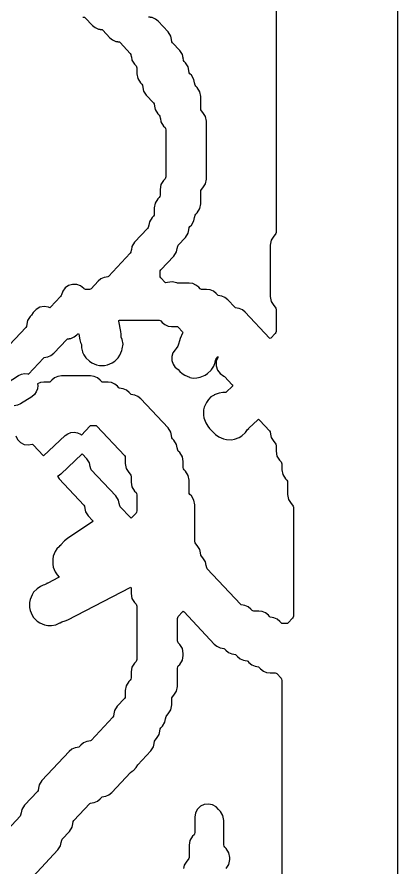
# Model space of a CAD drawing. Header units: millimetres. Extents: x 10 to 410, y 18 to 283.
# Drawn here: x 127.69 to 142.27, y 52.5 to 85.07 of the extents above; entities that cross this region are included whole.
import ezdxf

# ---------------------------------------------------------------- set-up
doc = ezdxf.new("R2010")
doc.units = ezdxf.units.MM
doc.layers.add('CUT', color=1, linetype='Continuous')

msp = doc.modelspace()

# ---------------------------------------------------------------- linework, layer by layer
at = {"layer": 'CUT'}
msp.add_lwpolyline([(100.134, 24), (121.134, 24), (121.134, 21), (129.134, 21), (129.134, 24), (142.2679, 24), (142.2679, 144), (129.134, 144), (129.134, 147), (121.134, 147), (121.134, 144), (100.134, 144), (100.134, 147), (92.134, 147), (92.134, 144), (79, 144), (79, 24), (92.134, 24), (92.134, 21), (100.134, 21)], close=True, dxfattribs=at)
for points in [[(137.6021, 85.7287), (137.6021, 76.8252), (137.5937, 76.7813), (137.5698, 76.7436), (137.5153, 76.6855), (137.4151, 76.5274), (137.3801, 76.3435), (137.3801, 74.3711), (137.4151, 74.1872), (137.5153, 74.0291), (137.5698, 73.971), (137.5937, 73.9333), (137.6021, 73.8894), (137.6021, 73.0366), (137.5937, 72.9927), (137.5698, 72.955), (137.4081, 72.7825), (137.3801, 72.761), (137.3521, 72.7825), (136.4185, 73.7785), (136.3129, 73.8641), (136.1883, 73.9181), (136.1158, 73.9281), (136.1163, 73.9319), (136.0503, 73.941), (136.025, 73.9615), (135.7526, 74.2521), (135.6471, 74.3377), (135.5224, 74.3917), (135.4499, 74.4016), (135.4504, 74.4055), (135.3844, 74.4146), (135.3591, 74.435), (135.3087, 74.4889), (135.2031, 74.5745), (135.0785, 74.6285), (134.9439, 74.6469), (134.7507, 74.6469), (134.7185, 74.6514), (134.6933, 74.6718), (134.6428, 74.7257), (134.5373, 74.8112), (134.4126, 74.8653), (134.278, 74.8837), (133.8629, 74.8837), (133.83, 74.8882), (133.8081, 74.8977), (133.6298, 74.9385), (133.4487, 74.9124), (133.3861, 74.8912), (133.3568, 74.9136), (133.1952, 75.0861), (133.1712, 75.1238), (133.1629, 75.1677), (133.1629, 75.3101), (133.1712, 75.354), (133.1952, 75.3917), (133.6935, 75.9234), (133.7937, 76.0815), (133.8184, 76.2111), (133.8199, 76.2109), (133.8371, 76.3011), (133.861, 76.3389), (134.1375, 76.6338), (134.2376, 76.7919), (134.2623, 76.9215), (134.2638, 76.9212), (134.281, 77.0115), (134.305, 77.0492), (134.3594, 77.1073), (134.4596, 77.2654), (134.4843, 77.3951), (134.4858, 77.3948), (134.503, 77.4851), (134.5269, 77.5228), (134.5814, 77.5809), (134.6816, 77.739), (134.7166, 77.9229), (134.7166, 78.3883), (134.725, 78.4322), (134.7489, 78.47), (134.8033, 78.5281), (134.9035, 78.6862), (134.9386, 78.87), (134.9386, 81.0792), (134.9035, 81.2631), (134.8033, 81.4212), (134.7489, 81.4793), (134.725, 81.517), (134.7166, 81.5609), (134.7166, 82.0264), (134.6816, 82.2103), (134.5814, 82.3683), (134.5269, 82.4264), (134.503, 82.4642), (134.4858, 82.5545), (134.4843, 82.5542), (134.4596, 82.6838), (134.3594, 82.8419), (134.305, 82.9), (134.281, 82.9378), (134.2638, 83.028), (134.2623, 83.0278), (134.2376, 83.1574), (134.1375, 83.3155), (134.083, 83.3736), (134.0591, 83.4113), (134.0419, 83.5016), (134.0404, 83.5013), (134.0157, 83.631), (133.9155, 83.7891), (133.6391, 84.084), (133.6152, 84.1217), (133.598, 84.212), (133.5965, 84.2117), (133.5718, 84.3413), (133.4716, 84.4994), (133.0891, 84.9075), (132.9836, 84.9931), (132.8589, 85.0471), (132.7864, 85.057), (132.7869, 85.0609), (132.7209, 85.07)], [(130.2095, 85.0702), (130.2755, 85.0611), (130.3007, 85.0406), (130.5732, 84.75), (130.6787, 84.6644), (130.8034, 84.6104), (130.8759, 84.6005), (130.8753, 84.5966), (130.9414, 84.5875), (130.9666, 84.5671), (131.239, 84.2764), (131.3446, 84.1909), (131.4692, 84.1369), (131.5418, 84.1269), (131.5412, 84.123), (131.6072, 84.114), (131.6325, 84.0935), (132.0208, 83.6793), (132.0447, 83.6415), (132.0619, 83.5512), (132.0634, 83.5515), (132.0881, 83.4219), (132.1883, 83.2638), (132.2428, 83.2057), (132.2667, 83.1679), (132.275, 83.124), (132.275, 82.8954), (132.3101, 82.7115), (132.4102, 82.5534), (132.4647, 82.4953), (132.4886, 82.4576), (132.5058, 82.3673), (132.5073, 82.3676), (132.532, 82.238), (132.6322, 82.0799), (132.9086, 81.785), (132.9326, 81.7472), (132.9498, 81.6569), (132.9512, 81.6572), (132.9759, 81.5276), (133.0761, 81.3695), (133.1306, 81.3114), (133.1545, 81.2736), (133.1717, 81.1834), (133.1732, 81.1837), (133.1979, 81.054), (133.2981, 80.8959), (133.3526, 80.8378), (133.3765, 80.8001), (133.3848, 80.7562), (133.3848, 78.9563), (133.3765, 78.9124), (133.3526, 78.8746), (133.2981, 78.8165), (133.1979, 78.6585), (133.1629, 78.4746), (133.1629, 78.2459), (133.1545, 78.202), (133.1306, 78.1643), (133.0761, 78.1062), (132.9759, 77.9481), (132.9409, 77.7642), (132.9409, 77.5356), (132.9326, 77.4917), (132.9086, 77.4539), (132.8542, 77.3958), (132.754, 77.2377), (132.7293, 77.1081), (132.7278, 77.1084), (132.7106, 77.0181), (132.6867, 76.9804), (132.1883, 76.4487), (132.0881, 76.2906), (132.0634, 76.1609), (132.0619, 76.1612), (132.0447, 76.071), (132.0208, 76.0332), (131.1886, 75.1454), (131.1633, 75.1249), (131.0973, 75.1159), (131.0978, 75.112), (131.0253, 75.102), (130.9006, 75.048), (130.7951, 74.9625), (130.5227, 74.6718), (130.4974, 74.6514), (130.4652, 74.6469), (130.3115, 74.6469), (130.2793, 74.6514), (130.2541, 74.6718), (130.2416, 74.6851), (130.118, 74.7812), (129.9708, 74.8343), (129.8143, 74.8393), (129.664, 74.7957), (129.5346, 74.7077), (129.4386, 74.584), (129.3856, 74.4368), (129.3812, 74.4135), (129.3573, 74.3757), (128.9737, 73.9665), (128.9444, 73.944), (128.8886, 73.963), (128.7249, 73.9895), (128.5615, 73.9609), (128.4164, 73.8805), (128.3056, 73.7571), (128.2475, 73.6653), (128.193, 73.6072), (128.0928, 73.4492), (128.0681, 73.3195), (128.0666, 73.3198), (128.0494, 73.2295), (128.0255, 73.1918), (127.198, 72.309)], [(127.3069, 71.073), (127.7426, 71.3488), (127.8563, 71.4014), (127.9798, 71.4228), (128.1045, 71.4115), (128.1253, 71.4039), (128.7003, 72.0174), (128.7256, 72.0379), (128.7916, 72.0469), (128.7911, 72.0508), (128.8636, 72.0607), (128.9883, 72.1148), (129.0938, 72.2003), (129.5882, 72.7277), (129.6134, 72.7482), (129.6795, 72.7573), (129.6789, 72.7612), (129.7515, 72.7711), (129.8761, 72.8251), (129.9816, 72.9107), (130.013, 72.9442), (130.037, 72.9628), (130.0476, 72.9344), (130.0925, 72.7133), (130.1214, 72.6196), (130.1359, 72.5851), (130.1495, 72.5314), (130.1551, 72.4565), (130.159, 72.4367), (130.1599, 72.4125), (130.1931, 72.2516), (130.1962, 72.2435), (130.247, 72.1457), (130.3223, 72.0329), (130.4603, 71.8949), (130.5544, 71.832), (130.7347, 71.7573), (130.8457, 71.7353), (131.0408, 71.7353), (131.1519, 71.7573), (131.3321, 71.832), (131.4263, 71.8949), (131.5642, 72.0329), (131.6271, 72.127), (131.7018, 72.3073), (131.7122, 72.3594), (131.7172, 72.3729), (131.748, 72.5496), (131.7145, 72.7257), (131.6799, 72.8153), (131.6707, 72.8758), (131.6705, 72.9347), (131.6604, 73.0322), (131.5802, 73.4268), (131.5785, 73.4584), (131.6098, 73.463), (133.1288, 73.463), (133.161, 73.4586), (133.1862, 73.4381), (133.2367, 73.3843), (133.3422, 73.2987), (133.4669, 73.2447), (133.6015, 73.2262), (133.7946, 73.2262), (133.8268, 73.2218), (133.8521, 73.2013), (134.0152, 73.0273), (134.0346, 72.9993), (134.0251, 72.9666), (133.934, 72.7679), (133.902, 72.6752), (133.8725, 72.5513), (133.8374, 72.471), (133.7798, 72.3848), (133.7381, 72.339), (133.6554, 72.2155), (133.6127, 72.0731), (133.6138, 71.9244), (133.6585, 71.7827), (133.7429, 71.6603), (133.7478, 71.6551), (133.8528, 71.5746), (133.9182, 71.5047), (133.9234, 71.5096), (134.0116, 71.4213), (134.1058, 71.3584), (134.286, 71.2838), (134.2869, 71.2836), (134.301, 71.2784), (134.4345, 71.2493), (134.5708, 71.2574), (134.7032, 71.2838), (134.8835, 71.3584), (134.9776, 71.4213), (135.1156, 71.5593), (135.1171, 71.5616), (135.1451, 71.5923), (135.2257, 71.7115), (135.2691, 71.8487), (135.2694, 71.8665), (135.2797, 71.925), (135.2964, 71.9574), (135.3649, 72.052), (135.3778, 72.0708), (135.3791, 72.0727), (135.3792, 72.0722), (135.3725, 72.0374), (135.3137, 71.8952), (135.3057, 71.7235), (135.3562, 71.5593), (135.4594, 71.4219), (135.6006, 71.329), (135.6278, 71.307), (135.9276, 70.9872), (135.9469, 70.9587), (135.9258, 70.9316), (135.7082, 70.7277), (135.6755, 70.7058), (135.6754, 70.7058), (135.5677, 70.7004), (135.4204, 70.6761), (135.2379, 70.6073), (135.234, 70.6049), (135.2304, 70.6034), (135.1088, 70.5328), (135.0116, 70.4311), (134.9335, 70.3219), (134.8531, 70.1442), (134.8274, 70.0339), (134.8211, 69.8389), (134.8396, 69.7272), (134.9084, 69.5447), (134.9947, 69.4059), (135.0544, 69.3282), (135.2091, 69.1632), (135.2828, 69.0986), (135.4157, 69.0035), (135.5934, 68.923), (135.7037, 68.8974), (135.8987, 68.8911), (136.0104, 68.9096), (136.1929, 68.9784), (136.2891, 69.0382), (136.4314, 69.1716), (136.5073, 69.2777), (136.5617, 69.3286), (136.5648, 69.3316), (136.9076, 69.6584), (136.9355, 69.677), (136.9589, 69.6556), (136.976, 69.6319), (137.3478, 69.2353), (137.3717, 69.1975), (137.3889, 69.1073), (137.3904, 69.1075), (137.4151, 68.9779), (137.5153, 68.8198), (137.5698, 68.7617), (137.5937, 68.724), (137.6021, 68.6801), (137.6021, 68.4514), (137.6371, 68.2676), (137.7373, 68.1095), (137.7917, 68.0514), (137.8157, 68.0136), (137.824, 67.9697), (137.824, 67.741), (137.8591, 67.5572), (137.9592, 67.3991), (138.0137, 67.341), (138.0376, 67.3032), (138.046, 67.2593), (138.046, 66.7939), (138.081, 66.61), (138.1812, 66.452), (138.2357, 66.3938), (138.2596, 66.3561), (138.2679, 66.3122), (138.2679, 62.1445), (138.2596, 62.1006), (138.2357, 62.0628), (138.0693, 61.8854), (138.0441, 61.8649), (138.0119, 61.8605), (137.8582, 61.8605), (137.8259, 61.8649), (137.8007, 61.8854), (137.7502, 61.9392), (137.6447, 62.0248), (137.52, 62.0788), (137.4475, 62.0887), (137.448, 62.0926), (137.382, 62.1017), (137.3568, 62.1221), (137.3063, 62.176), (137.2008, 62.2616), (137.0761, 62.3156), (136.9415, 62.334), (136.7484, 62.334), (136.7161, 62.3385), (136.6909, 62.3589), (136.6404, 62.4128), (136.5349, 62.4984), (136.4102, 62.5524), (136.3377, 62.5623), (136.3382, 62.5662), (136.2722, 62.5752), (136.247, 62.5957), (134.9708, 63.9571), (134.9469, 63.9949), (134.9297, 64.0851), (134.9282, 64.0848), (134.9035, 64.2145), (134.8033, 64.3726), (134.7489, 64.4307), (134.725, 64.4684), (134.7078, 64.5587), (134.7063, 64.5584), (134.6816, 64.6881), (134.5814, 64.8461), (134.5269, 64.9042), (134.503, 64.942), (134.4946, 64.9859), (134.4946, 66.3985), (134.4596, 66.5823), (134.3594, 66.7404), (134.305, 66.7985), (134.281, 66.8363), (134.2727, 66.8802), (134.2727, 67.3456), (134.2376, 67.5295), (134.1375, 67.6876), (134.083, 67.7457), (134.0591, 67.7834), (134.0507, 67.8273), (134.0507, 68.056), (134.0157, 68.2398), (133.9155, 68.3979), (133.861, 68.456), (133.8371, 68.4938), (133.8199, 68.5841), (133.8184, 68.5838), (133.7937, 68.7134), (133.6935, 68.8715), (133.6391, 68.9296), (133.6152, 68.9674), (133.598, 69.0576), (133.5965, 69.0574), (133.5718, 69.187), (133.4716, 69.3451), (132.4232, 70.4635), (132.3177, 70.5491), (132.193, 70.6031), (132.1205, 70.6131), (132.121, 70.6169), (132.055, 70.626), (132.0297, 70.6465), (131.9793, 70.7003), (131.8738, 70.7859), (131.7491, 70.8399), (131.6766, 70.8498), (131.6771, 70.8537), (131.6111, 70.8628), (131.5858, 70.8832), (131.5354, 70.9371), (131.4298, 71.0227), (131.3052, 71.0767), (131.1706, 71.0951), (130.9774, 71.0951), (130.9452, 71.0996), (130.9199, 71.12), (130.8695, 71.1739), (130.764, 71.2595), (130.6393, 71.3135), (130.5047, 71.3319), (129.3842, 71.3319), (129.2496, 71.3135), (129.125, 71.2595), (129.0194, 71.1739), (128.969, 71.12), (128.9437, 71.0996), (128.9115, 71.0951), (128.7184, 71.0951), (128.5838, 71.0767), (128.4679, 71.0265), (128.4789, 70.9627), (128.4676, 70.838), (128.4244, 70.7203), (128.3523, 70.6179), (128.256, 70.5376), (127.8203, 70.2618), (127.7066, 70.2092), (127.5831, 70.1878)], [(127.6387, 69.0364), (127.7106, 68.8963), (127.8226, 68.7855), (127.9635, 68.7151), (128.1193, 68.692), (128.2745, 68.7185), (128.2785, 68.7198), (128.3078, 68.6974), (128.704, 68.2747), (129.531, 69.0499), (129.6329, 69.1229), (129.7501, 69.1671), (129.8748, 69.1794), (129.9985, 69.1591), (130.1126, 69.1074), (130.1563, 69.0716), (130.476, 69.4127), (130.5013, 69.4332), (130.5335, 69.4376), (130.6872, 69.4376), (130.7194, 69.4332), (130.7447, 69.4127), (131.7988, 68.2881), (131.8228, 68.2504), (131.8311, 68.2065), (131.8311, 67.9778), (131.8661, 67.794), (131.9663, 67.6359), (132.0208, 67.5778), (132.0447, 67.54), (132.0531, 67.4961), (132.0531, 67.2675), (132.0881, 67.0836), (132.1883, 66.9255), (132.2428, 66.8674), (132.2667, 66.8297), (132.275, 66.7858), (132.275, 66.1698), (132.2667, 66.1259), (132.2428, 66.0882), (132.0811, 65.9157), (132.0531, 65.8942), (132.0251, 65.9157), (131.6414, 66.325), (131.6175, 66.3627), (131.6003, 66.453), (131.5988, 66.4527), (131.5741, 66.5823), (131.474, 66.7404), (130.5316, 67.7457), (130.5077, 67.7834), (130.4905, 67.8737), (130.489, 67.8734), (130.4643, 68.0031), (130.3642, 68.1612), (130.1876, 68.3495), (130.1876, 68.3495), (129.3606, 67.5743), (129.2587, 67.5013), (129.242, 67.495), (129.3028, 67.3991), (130.2451, 66.3938), (130.269, 66.3561), (130.2862, 66.2658), (130.2877, 66.2661), (130.3124, 66.1365), (130.4126, 65.9784), (130.5792, 65.8006), (130.5971, 65.775), (130.5739, 65.7541), (129.6348, 65.1258), (129.5591, 65.0636), (129.5541, 65.0587), (129.5046, 65.0229), (129.3684, 64.8745), (129.3615, 64.8629), (129.3077, 64.8142), (129.3114, 64.8101), (129.2125, 64.7113), (129.1496, 64.6172), (129.075, 64.4369), (129.0529, 64.3259), (129.0529, 64.1308), (129.075, 64.0197), (129.1496, 63.8395), (129.2288, 63.721), (129.3027, 63.6353), (129.2776, 63.617), (128.8618, 63.4006), (128.8554, 63.3991), (128.8358, 63.3899), (128.8216, 63.3844), (128.8102, 63.3778), (128.7391, 63.3443), (128.6905, 63.3266), (128.5833, 63.2724), (128.4627, 63.1918), (128.3247, 63.0538), (128.2618, 62.9597), (128.1871, 62.7794), (128.165, 62.6684), (128.165, 62.4733), (128.1871, 62.3622), (128.2618, 62.182), (128.3247, 62.0878), (128.4627, 61.9499), (128.5568, 61.887), (128.737, 61.8123), (128.8684, 61.7862), (128.9796, 61.7768), (129.0114, 61.7776), (129.1777, 61.811), (129.2278, 61.8303), (129.3256, 61.8811), (129.3367, 61.8885), (129.4052, 61.9204), (129.5359, 61.9585), (129.6269, 61.995), (132.0205, 63.2412), (132.0487, 63.251), (132.0531, 63.2214), (132.0531, 63.0053), (132.0881, 62.8215), (132.1883, 62.6634), (132.2428, 62.6053), (132.2667, 62.5675), (132.275, 62.5236), (132.275, 60.487), (132.2667, 60.4431), (132.2428, 60.4053), (132.1883, 60.3472), (132.0881, 60.1891), (132.0531, 60.0053), (132.0531, 59.7766), (132.0447, 59.7327), (132.0208, 59.6949), (131.9663, 59.6368), (131.8661, 59.4787), (131.8311, 59.2949), (131.8311, 59.0662), (131.8228, 59.0223), (131.7988, 58.9846), (131.5224, 58.6897), (131.4222, 58.5316), (131.3975, 58.402), (131.396, 58.4022), (131.3788, 58.312), (131.3549, 58.2742), (130.5227, 57.3864), (130.4974, 57.3659), (130.4314, 57.3569), (130.432, 57.353), (130.3594, 57.3431), (130.2348, 57.2891), (130.1292, 57.2035), (130.0788, 57.1496), (130.0535, 57.1292), (129.9875, 57.1201), (129.988, 57.1162), (129.9155, 57.1063), (129.7908, 57.0523), (129.6853, 56.9667), (128.6369, 55.8483), (128.5368, 55.6902), (128.5121, 55.5605), (128.5106, 55.5608), (128.4934, 55.4705), (128.4694, 55.4328), (127.9711, 54.9011), (127.8709, 54.743), (127.8462, 54.6134), (127.8447, 54.6137), (127.8275, 54.5234), (127.8036, 54.4856), (126.5274, 53.1243)], [(127.984, 51.8367), (129.2544, 53.1919), (129.3545, 53.35), (129.3792, 53.4796), (129.3807, 53.4794), (129.3979, 53.5696), (129.4218, 53.6074), (129.6983, 53.9023), (129.7985, 54.0604), (129.8232, 54.19), (129.8246, 54.1897), (129.8418, 54.28), (129.8658, 54.3177), (130.476, 54.9688), (130.5013, 54.9892), (130.5673, 54.9983), (130.5668, 55.0022), (130.6393, 55.0121), (130.764, 55.0661), (130.8695, 55.1517), (130.9199, 55.2055), (130.9452, 55.226), (131.0112, 55.2351), (131.0107, 55.239), (131.0832, 55.2489), (131.2079, 55.3029), (131.3134, 55.3885), (132.0297, 56.1527), (132.0908, 56.2022), (132.1472, 56.2374), (132.2446, 56.3498), (132.3073, 56.4488), (132.8057, 56.9805), (132.9059, 57.1386), (132.9306, 57.2682), (132.9321, 57.2679), (132.9493, 57.3582), (132.9732, 57.396), (133.0277, 57.4541), (133.1278, 57.6122), (133.1525, 57.7418), (133.154, 57.7415), (133.1712, 57.8318), (133.1952, 57.8695), (133.2496, 57.9276), (133.3498, 58.0857), (133.3745, 58.2154), (133.376, 58.2151), (133.3932, 58.3054), (133.4171, 58.3431), (133.4716, 58.4012), (133.5718, 58.5593), (133.6068, 58.7432), (133.6068, 58.9718), (133.6152, 59.0157), (133.6391, 59.0535), (133.6935, 59.1116), (133.7937, 59.2697), (133.8288, 59.4535), (133.8288, 60.1558), (133.8371, 60.1997), (133.861, 60.2374), (133.9155, 60.2955), (134.0157, 60.4536), (134.0507, 60.6375), (134.0507, 60.7156), (134.0157, 60.8995), (133.9155, 61.0576), (133.861, 61.1157), (133.8371, 61.1534), (133.8288, 61.1973), (133.8288, 62.05), (133.8371, 62.0939), (133.861, 62.1317), (134.0227, 62.3041), (134.0507, 62.3256), (134.0787, 62.3041), (135.2343, 61.0714), (135.3398, 60.9858), (135.4645, 60.9318), (135.537, 60.9218), (135.5365, 60.918), (135.6025, 60.9089), (135.6278, 60.8884), (135.6782, 60.8346), (135.7838, 60.749), (135.9084, 60.695), (135.981, 60.685), (135.9804, 60.6812), (136.0464, 60.6721), (136.0717, 60.6516), (136.1222, 60.5978), (136.2277, 60.5122), (136.3523, 60.4582), (136.4249, 60.4483), (136.4243, 60.4444), (136.4904, 60.4353), (136.5156, 60.4149), (136.5661, 60.361), (136.6716, 60.2754), (136.7963, 60.2214), (136.8688, 60.2115), (136.8683, 60.2076), (136.9343, 60.1985), (136.9595, 60.1781), (137.01, 60.1242), (137.1155, 60.0386), (137.2402, 59.9846), (137.3748, 59.9662), (137.5679, 59.9662), (137.6002, 59.9618), (137.6254, 59.9413), (137.7917, 59.7638), (137.8157, 59.7261), (137.824, 59.6822), (137.824, 49.5948)], [(135.6912, 52.4816), (135.7914, 52.6396), (135.8264, 52.8235), (135.8264, 52.9017), (135.7914, 53.0855), (135.6912, 53.2436), (135.6367, 53.3017), (135.6128, 53.3395), (135.6044, 53.3834), (135.6044, 54.3224), (135.5694, 54.5062), (135.4692, 54.6643), (135.3981, 54.7403), (135.3105, 54.8389), (135.1716, 54.9189), (135.0145, 54.9509), (134.8553, 54.9315), (134.7105, 54.8627), (134.5948, 54.7516), (134.5203, 54.6096), (134.4946, 54.4513), (134.4946, 53.8569), (134.4863, 53.813), (134.4624, 53.7753), (134.4079, 53.7172), (134.3077, 53.5591), (134.2727, 53.3752), (134.2727, 52.9098), (134.2643, 52.8659), (134.2404, 52.8281), (134.1859, 52.77), (134.0857, 52.6119), (134.061, 52.4823)]]:
    msp.add_lwpolyline(points, dxfattribs=at)

doc.saveas('drawing.dxf')
